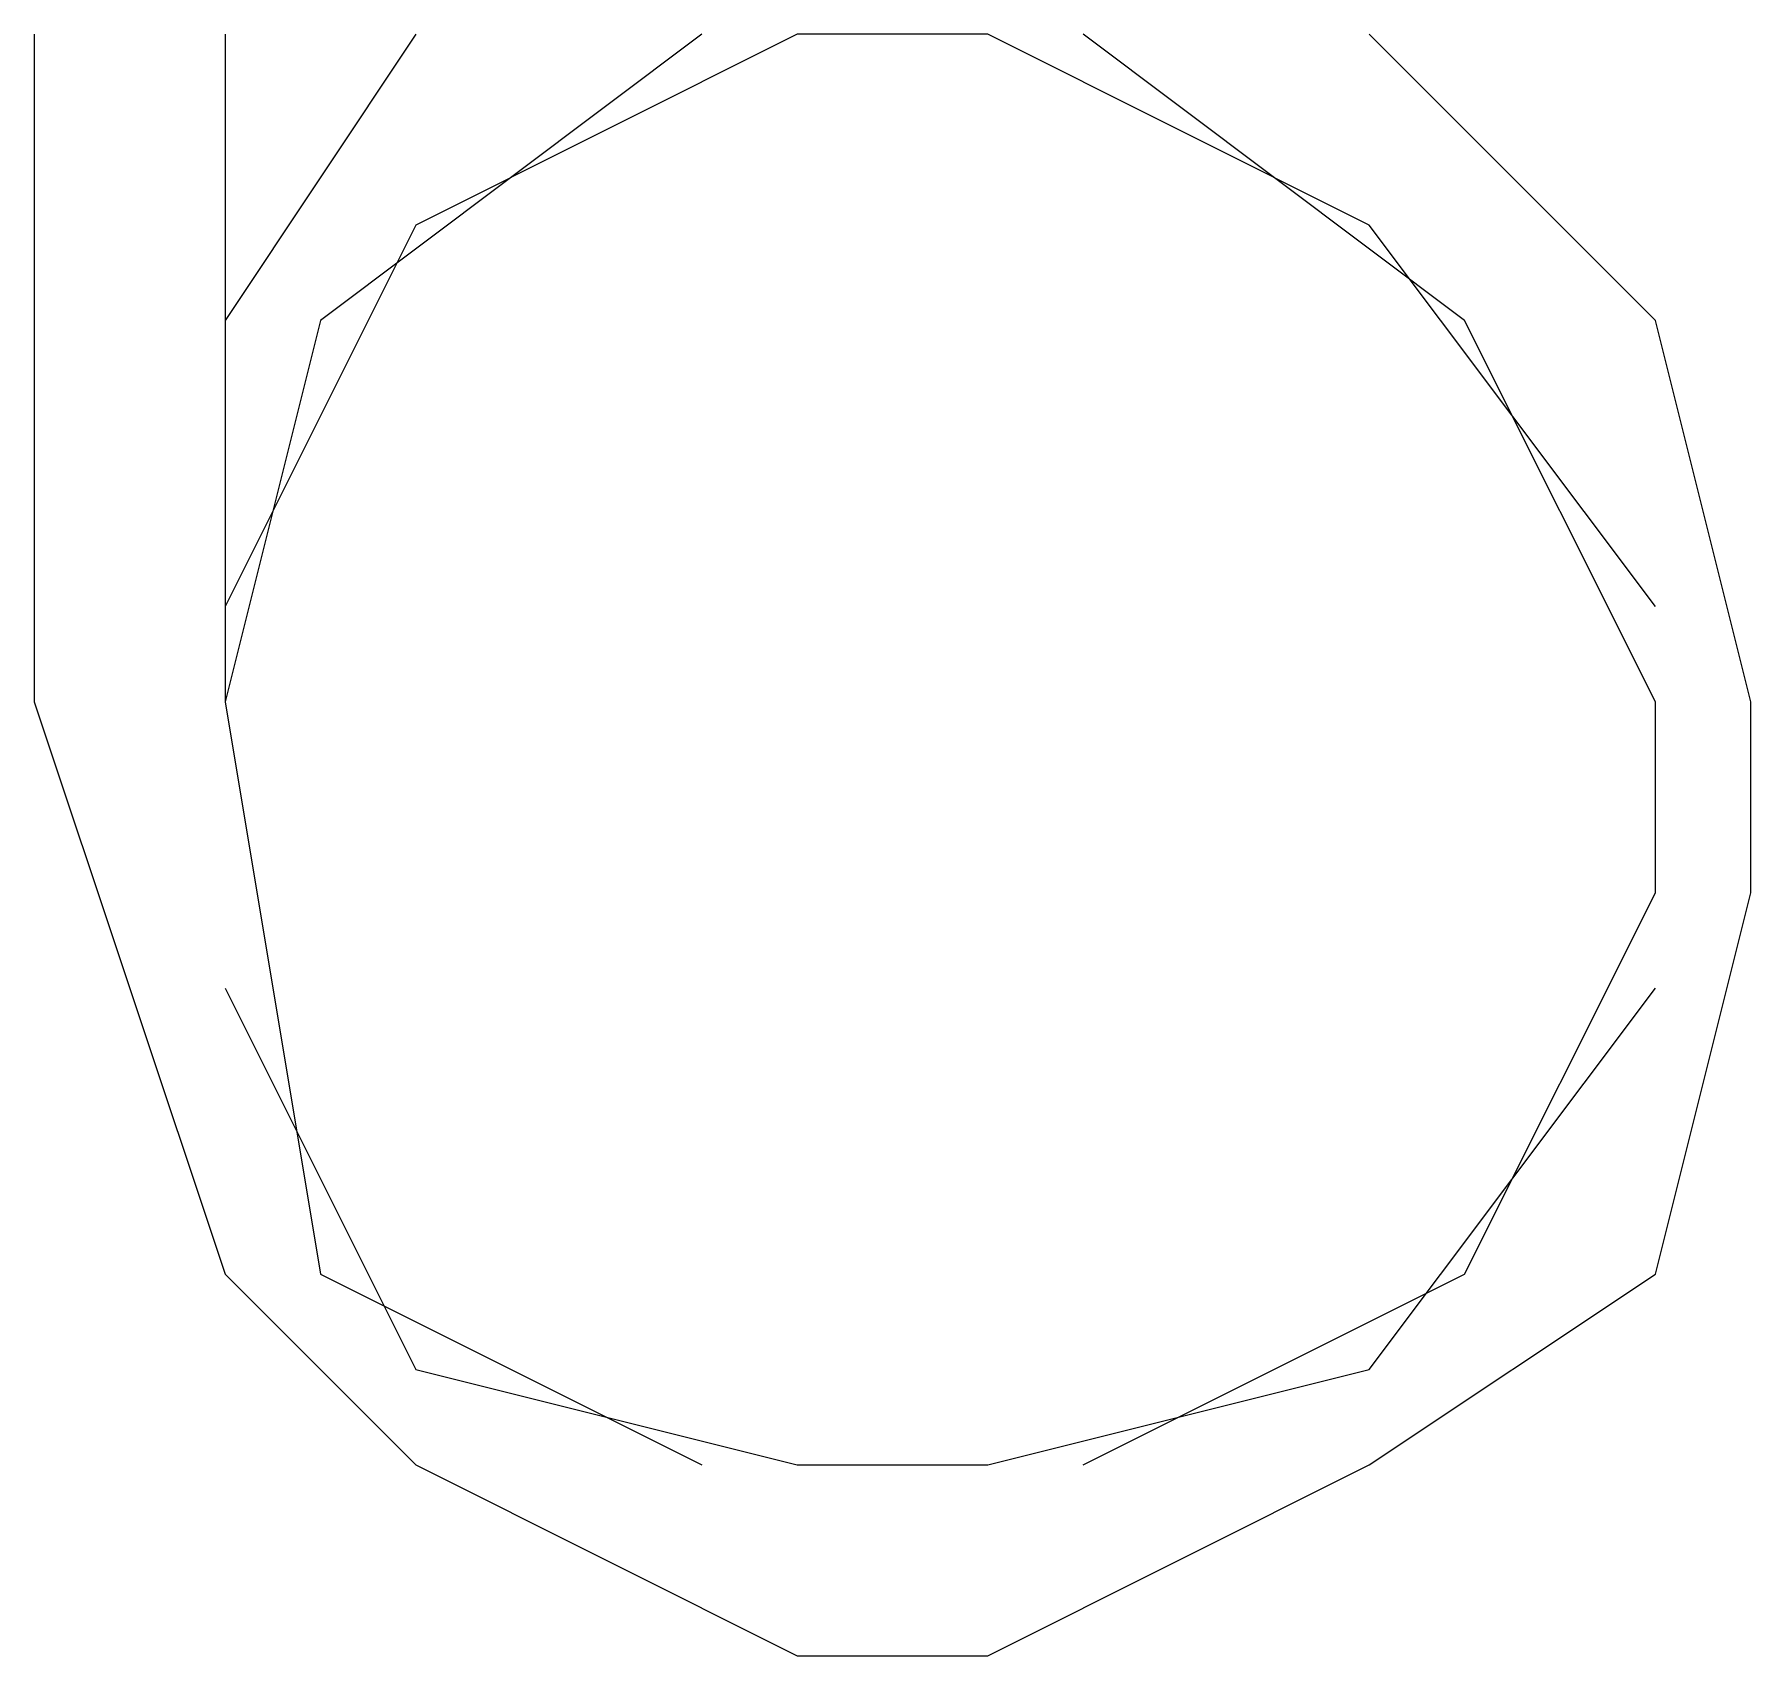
# Model space of a CAD drawing. Header units: millimetres. Extents: x 43 to 869, y -758 to -34.
# Drawn here: x 542.44 to 544.6, y -35.8 to -33.76 of the extents above; entities that cross this region are included whole.
import ezdxf

# ---------------------------------------------------------------- set-up
doc = ezdxf.new("R2010")
doc.units = ezdxf.units.MM
doc.layers.add('PDF_LINES', color=4, linetype='Continuous')

msp = doc.modelspace()

# ---------------------------------------------------------------- linework, layer by layer
at = {"layer": 'PDF_LINES'}
for p, q in [((542.44, -33.76), (542.44, -34.6)), ((542.92, -33.76), (542.68, -34.12)), ((542.68, -33.76), (542.68, -34.6)), ((543.28, -33.76), (542.8, -34.12)), ((543.4, -33.76), (542.92, -34)), ((543.64, -33.76), (543.4, -33.76)), ((544.12, -34), (543.64, -33.76)), ((544.24, -34.12), (543.76, -33.76)), ((544.48, -34.12), (544.12, -33.76)), ((542.92, -34), (542.68, -34.48)), ((544.48, -34.48), (544.12, -34)), ((542.8, -34.12), (542.68, -34.6)), ((544.48, -34.6), (544.24, -34.12)), ((544.6, -34.6), (544.48, -34.12)), ((542.44, -34.6), (542.68, -35.32)), ((542.68, -34.6), (542.8, -35.32)), ((544.48, -34.84), (544.48, -34.6)), ((544.6, -34.84), (544.6, -34.6)), ((544.24, -35.32), (544.48, -34.84)), ((544.48, -35.32), (544.6, -34.84)), ((542.68, -34.96), (542.92, -35.44)), ((544.12, -35.44), (544.48, -34.96)), ((542.68, -35.32), (542.92, -35.56)), ((542.8, -35.32), (543.28, -35.56)), ((543.76, -35.56), (544.24, -35.32)), ((544.12, -35.56), (544.48, -35.32)), ((542.92, -35.44), (543.4, -35.56)), ((543.64, -35.56), (544.12, -35.44)), ((542.92, -35.56), (543.4, -35.8)), ((543.4, -35.56), (543.64, -35.56)), ((543.64, -35.8), (544.12, -35.56)), ((543.4, -35.8), (543.64, -35.8))]:
    msp.add_line(p, q, dxfattribs=at)

doc.saveas('drawing.dxf')
